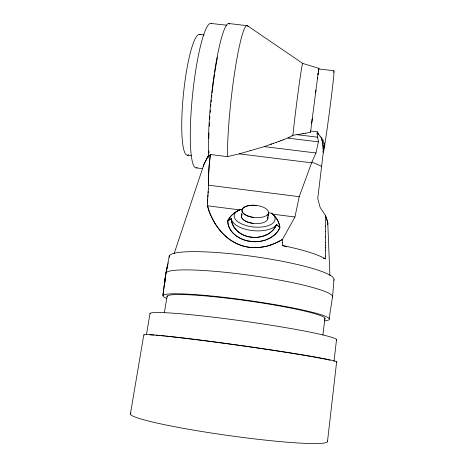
<?xml version="1.0" encoding="UTF-8"?>
<svg xmlns="http://www.w3.org/2000/svg" width="467" height="467" viewBox="0 0 467 467"><rect width="100%" height="100%" fill="white"/><g stroke="black" fill="none" stroke-linecap="round" stroke-linejoin="round"><path stroke-width="0.7" d="M325.435 237.043L325.441 231.457M325.423 242.49L325.441 236.874M325.411 245.222L325.423 242.326M325.4 247.948L325.417 245.064M325.382 250.674L325.4 247.808M228.754 23.513L247.44 25.726L302.709 63.413L318.803 68.316L318.617 69.711M325.347 256.132L325.388 250.557M282.482 242.583L282.617 245.56A76.518 12.282 8 0 1 325.324 258.858L325.347 256.085M207.529 203.157C207.628 210.448 211.656 217.196 215.048 223.5M207.523 203.198L207.582 201.849M207.576 201.907L207.64 200.553M207.634 200.623L207.704 199.257M207.698 199.333L207.768 197.961M207.762 198.043L207.92 195.387M207.838 196.759L207.996 194.103M207.996 194.184L208.171 191.546M208.078 192.9L208.364 189.001M318.564 70.12L318.722 68.964L318.687 69.274L318.716 68.976L334.057 70.739M208.358 189.047L208.591 181.307M332.574 296.936L333.975 279.651M241.457 216.221L241.708 213.203M268.478 212.374L268.105 215.993L268.169 215.392M165.09 279.727L164.886 281.671A52.619 8.523 -81.9 0 0 164.763 282.961A63.874 10.192 -81.9 0 1 165.376 277.112L166.491 270.504M267.795 218.912L268.414 213.057M165.16 279.073L165.371 277.118M327.741 222.572A41.219 7.314 53.2 0 1 327.665 224.569A41.557 7.367 53.2 0 0 327.338 220.663L325.394 215.369L320.175 207.511L317.741 198.545L323.468 150.794A57.797 1.097 -82.6 0 0 324.086 144.951A41.026 0.782 -82.5 0 1 323.397 149.072M334.004 361.54L336.497 339.713M327.513 441.321L336.596 361.989M232.152 241.135A38.72 28.166 3.7 0 0 240.984 245.344C254.702 250.108 270.183 247.136 282.348 239.612L294.934 217.009L299.224 196.689L311.886 162.061L315.949 152.983L318.395 141.84L317.093 133.644L317.373 131.828L310.683 131.017L310.526 132.243L305.482 133.206M322.895 335.084L324.88 318.29M318.704 69.151L318.803 68.334M318.652 69.56L318.728 68.941M291.355 136.189L292.879 135.267A44.523 1.027 -82.9 0 1 298.997 85.654A44.523 1.027 -82.9 0 1 302.779 63.874M311.647 123.557L312.195 119.278M310.526 132.243L315.961 90.119M317.49 78.304L318.068 73.903M315.604 92.851L317.572 77.68M312.189 119.873L312.359 118.536M318.453 70.937L318.611 69.741M318.319 71.971L318.587 69.933M318.015 74.276L318.441 71.007M317.969 74.662L318.173 73.091M318.517 70.476L318.798 68.357L318.692 69.128M329.118 318.827L332.557 296.475M164.366 312.732L167.11 296.066M130.404 413.937L143.824 334.676M146.498 334.349L150.024 313.421M169.387 255.671L165.908 272.798L162.89 295.413L165.744 273.831A84.264 9.813 8 0 1 250.382 275.378A84.264 9.813 8 0 1 332.411 297.368M250.248 150.683L239.297 153.865L227.517 156.632L210.424 154.507L208.743 156.381L208.982 155.295M207.897 157.648L208.965 155.05M167.881 264.631L167.816 264.888A65.146 10.391 -81.5 0 0 166.614 269.961A64.977 10.362 -81.5 0 1 167.857 264.736M168.219 263.295L168.353 262.781M174.15 253.604L203.589 165.441M278.122 230.99L279.896 227.692A32.684 24.08 2.9 0 0 277.667 220.5C275.431 217.301 272.991 212.432 268.414 212.73M277.818 231.416L274.882 234.685L271.105 237.464M232.385 232.42C229.583 229.274 227.727 225.182 227.668 220.926L228.369 220.477M228.135 224.481L227.902 220.774M228.591 220.336L229.063 220.027M228.818 220.185L229.297 219.881M229.279 219.893L229.758 219.589M229.507 219.747L230.902 218.865M230.429 219.163L231.13 218.725M231.124 218.725L231.358 218.585A23.157 10.869 5.4 0 0 251.742 230.5A23.157 10.869 5.4 0 0 276.639 224.434L276.843 224.633M291.945 135.85L292.254 135.669M291.017 136.382L289.809 137.065M289.779 137.082L283.492 139.732M270.638 237.738L266.102 239.822M288.536 137.777L288.845 137.602M240.949 209.309L236.693 211.452L232.414 214.668A32.708 24.126 3.9 0 0 227.674 220.932M240.949 209.309L242.571 209.414M282.021 140.269L283.539 139.715M279.068 141.338L280.609 140.777M280.544 140.806L282.08 140.246M276.108 142.4L279.138 141.308M273.142 143.462L276.19 142.371M270.177 144.513L271.66 143.988M273.218 143.433L264.234 146.615L250.242 150.689M270.895 244.982L266.949 246.156M265.443 240.05L260.539 241.252M261.409 236.588L262.063 236.419M266.137 246.354L258.613 247.533M305.494 133.206L303.801 133.515M303.813 133.515L302.12 133.819M302.131 133.813L292.879 135.267M259.798 241.363L253.453 241.672L247.008 240.774M257.761 247.592L253.202 247.627A32.159 23.543 3.5 0 1 246.097 246.734C226.232 242.653 212.456 224.563 207.436 205.772L239.629 209.905M211.51 23.508L226.834 25.23M199.864 34.459L204.056 34.937M251.631 237.213L250.528 237.067A20.77 15.954 3 0 1 248.234 236.641C239.746 234.784 231.492 227.779 231.358 218.585A26.315 19.97 2.8 0 0 232.292 223.827M297.07 134.683L317.788 137.205M287.911 138.115L318.395 141.84M264.234 146.615L315.949 152.983M239.297 153.865L311.798 162.843M187.512 155.184L191.587 155.692M208.679 185.212L299.224 196.689M196.409 167.892L202.69 168.704M272.512 214.125L294.934 217.009M246.442 240.633L241.532 238.935M282.617 245.56L286.75 246.845M323.257 258.216L325.324 258.858M311.886 162.061L321.547 166.275M241.007 238.701L236.699 236.244M317.093 133.644L318.652 134.391L320.006 136.101M236.267 235.928L232.724 232.794M276.843 224.633L277.667 225.444M277.649 225.427L278.274 226.051M278.262 226.034L278.665 226.442M278.478 226.256L279.896 227.686C270.895 246.535 239.624 246.132 229.612 228.41M321.985 138.67L321.191 137.508M321.197 137.508L320 136.095M318.652 134.391L318.395 133.918M318.401 133.924L317.373 131.828M229.385 227.954L228.264 224.989M327.735 222.572L325.394 215.369L325.435 226.174M321.798 138.197L322.639 144.957M322.633 144.945L323.362 151.717M282.348 239.612L282.482 242.589M327.799 223.699L329.912 275.6M325.435 226.063L325.441 231.603M208.743 156.381A74.557 9.451 -83.8 0 1 215.001 69.256A74.557 9.451 -83.8 0 1 229.805 24.132M208.971 153.123A72.759 9.223 -83.8 0 1 208.883 150.934M208.819 138.571A72.759 9.223 -83.8 0 1 208.971 132.926M209.257 126.265A72.759 9.223 -83.8 0 1 209.45 122.803M209.677 119.173A72.759 9.223 -83.8 0 1 209.87 116.388M210.162 112.494A72.759 9.223 -83.8 0 1 210.354 110.119M210.664 106.558A72.759 9.223 -83.8 0 1 210.868 104.404M211.072 102.244A72.759 9.223 -83.8 0 1 211.312 99.88M211.586 97.212A72.759 9.223 -83.8 0 1 211.808 95.18M212.065 92.915A72.759 9.223 -83.8 0 1 214.516 74.323M214.838 72.187A72.759 9.223 -83.8 0 1 217.412 57.272M208.562 181.307A339.106 236.798 22 0 1 210.459 154.507A332.171 232.683 21.7 0 0 208.621 185.212M227.517 156.632A74.662 7.647 -83.6 0 1 235.205 68.795A74.662 7.647 -83.6 0 1 248.129 26.578M333.625 72.321A41.026 0.811 -82.5 0 1 329.807 109.062A41.026 0.811 -82.5 0 1 323.228 151.536M321.057 137.753A36.286 7.128 59.4 0 1 323.322 144.07M322.814 139.499A36.239 7.816 58.3 0 1 324.781 145.838M322.983 151.162A41.026 0.782 -82.5 0 1 322.925 151.431M324.092 144.945A60.045 1.138 -82.6 0 1 323.409 151.285M208.317 155.861A49.432 12.13 -53.9 0 0 205.392 161.535A49.508 12.148 -53.9 0 1 208.317 155.861A64.002 15.843 -54.5 0 0 207.885 157.7M197.109 167.641A72.665 10.922 -84.1 0 1 192.48 95.717A72.665 10.922 -84.1 0 1 211.691 23.607M188.674 154.752A60.704 9.965 -84.2 0 1 183.362 94.935A60.704 9.965 -84.2 0 1 200.46 34.774M272.64 214.055A31.056 22.871 2.7 0 1 279.809 227.686M271.286 213.104A20.542 9.585 5.4 0 1 267.101 226.022A20.542 9.585 5.4 0 1 238.824 222.391A20.542 9.585 5.4 0 1 241.135 209.234M227.733 220.944A31.079 22.988 4.1 0 1 239.507 209.771M274.152 228.707A26.28 19.9 2.7 0 0 276.627 224.429C272.226 235.135 258.823 239.279 248.205 236.617A22.352 16.905 3.4 0 1 244.702 235.514M267.515 216.869A13.251 6.182 5.4 0 1 254.095 223.477A13.251 6.182 5.4 0 1 242.099 214.476A13.251 6.188 5.5 0 0 253.12 223.378M253.68 217.441A13.309 6.118 5.4 0 1 242.04 209.776A13.309 6.118 5.4 0 1 256.722 205.48M238.188 231.784A24.436 18.557 3.3 0 1 232.379 223.81M238.17 231.795A25.3 19.27 2.9 0 0 238.958 232.414A21.406 16.298 2.9 0 0 240.89 233.658L242.379 234.487A21.289 16.047 3.5 0 0 244.708 235.502M254.369 237.37A20.77 15.925 3 0 1 251.631 237.201M258.304 237.417A22.422 17.221 3 0 1 254.375 237.645M260.341 236.839A21.289 16.071 2.9 0 1 258.245 237.178M261.362 236.495A24.693 18.534 2.8 0 1 260.3 236.728M264.351 235.718A21.377 16.298 3.3 0 1 262.075 236.442M265.741 235.064A25.387 19.147 2.7 0 1 264.304 235.648M274.205 228.737A24.43 18.657 3.5 0 1 265.857 235.216M282.156 239.454A56.869 40.565 2.3 0 1 270.79 244.842M327.344 441.017A99.553 7.811 8 0 1 226.553 435.256A99.553 7.811 8 0 1 131.046 413.05M169.293 257.317A83.237 11.64 8 0 1 252.04 256.29A83.237 11.64 8 0 1 333.771 280.247M166.912 298.6A84.013 7.215 8 0 1 247.072 300.299A84.013 7.215 8 0 1 324.355 320.876M167.244 297.018A79.758 6.847 8 0 1 248.07 300.894A79.758 6.847 8 0 1 324.256 319.416M203.396 166.398A49.204 14.781 -23.1 0 1 205.352 161.541M203.501 166.281A49.233 14.71 -23.3 0 1 205.568 161.483M144.402 335.148A97.358 2.907 8 0 1 238.573 345.195A97.358 2.907 8 0 1 336.304 362.159M149.901 334.839A94.783 2.825 8 0 1 154.104 335.078M155.949 335.218A94.783 2.825 8 0 1 159.615 335.528M160.998 335.656A94.783 2.825 8 0 1 164.396 335.983M165.657 336.112A94.783 2.825 8 0 1 257.113 347.956A94.783 2.825 8 0 1 330.111 360.261M150.035 313.801A94.2 5.592 8 0 1 245.239 321.366A94.2 5.592 8 0 1 336.252 340.274M232.122 241.159A52.088 37.605 4.2 0 1 222.777 233.482M222.689 233.529A75.584 53.652 5.9 0 1 215.094 223.489M164.501 285.822L164.477 286.137A26.969 4.518 -81.7 0 1 164.612 284.549L164.501 285.822M247.884 216.023A13.309 6.112 5.4 0 0 268.449 212.835A13.309 6.112 5.4 0 0 249.308 205.527A13.309 6.112 5.4 0 0 247.884 216.023"/></g></svg>
